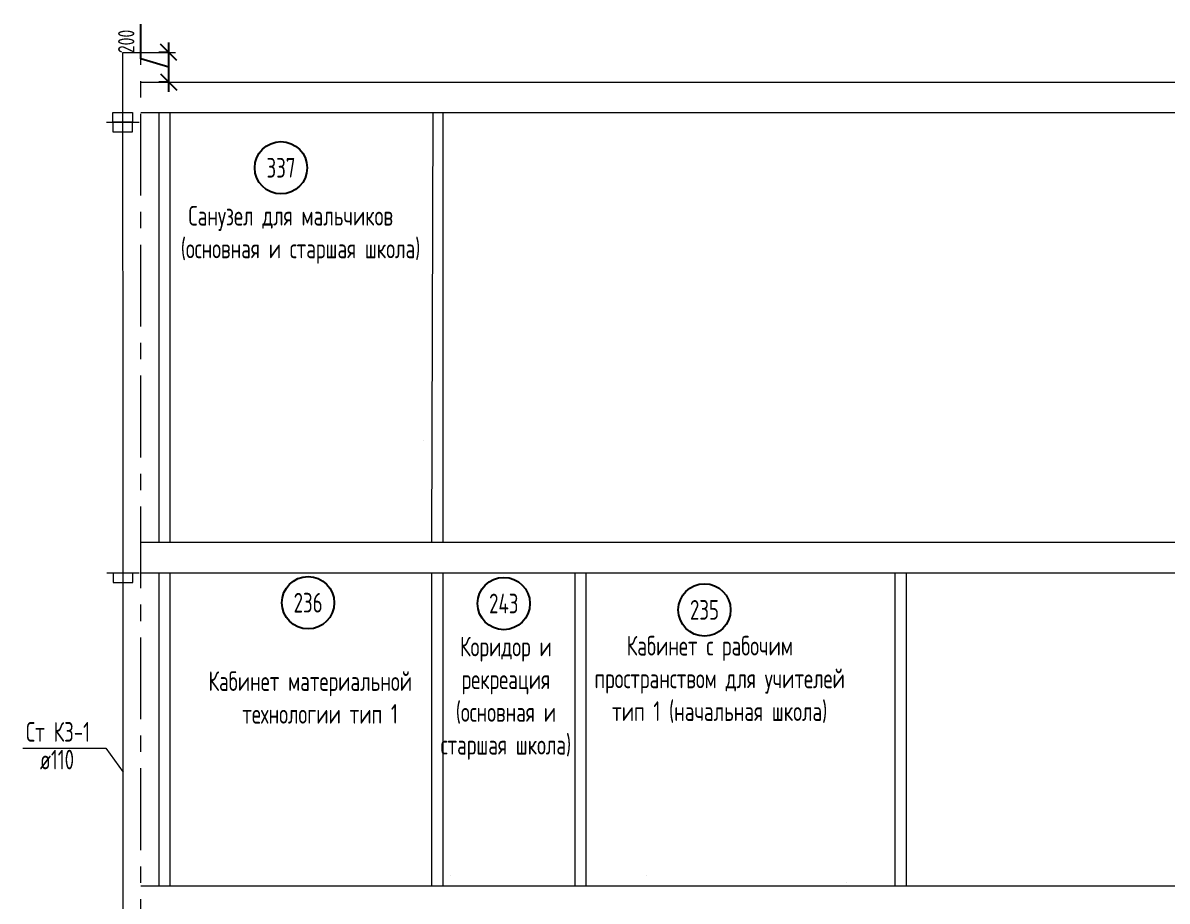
# Model space of a CAD drawing. Header units: millimetres. Extents: x -8689834 to 9419935, y -370377 to 166066.
# Drawn here: x -336758 to -319275, y -67486 to -54068 of the extents above; entities that cross this region are included whole.
import ezdxf
from ezdxf.enums import TextEntityAlignment as Align

# ---------------------------------------------------------------- set-up
doc = ezdxf.new("R2010")
doc.units = ezdxf.units.MM
doc.header["$MEASUREMENT"] = 0
doc.linetypes.add('CENTER', pattern=[2, 1.25, -0.25, 0.25, -0.25])
doc.layers.get('0').update_dxf_attribs({"color": 250, "lineweight": 9})
for name, color, linetype in [('PDF _0', 7, 'Continuous'), ('PDF __ВК-В1', 5, 'Continuous'), ('PDF __ВК-переход на SML', 3, 'Continuous'), ('PDF __ВК-противопожарные муфты', 1, 'Continuous'), ('PDF __ВК-размеры', 7, 'Continuous'), ('PDF __ВК-стены', 7, 'Continuous'), ('АР_Кровля дорожки', 245, 'Continuous'), ('АР_Таблицы', 250, 'Continuous')]:
    doc.layers.add(name, color=color, linetype=linetype)
for name, color, linetype, lineweight in [('АР_Маркер экспликации', 239, 'Continuous', 13), ('АР_Номер помещения', 1, 'Continuous', 25), ('АР_Оси', 195, 'Continuous', 9), ('АР_Оси размеры', 164, 'Continuous', 9), ('АР_Помещения_площадь', 19, 'Continuous', 9)]:
    doc.layers.add(name, color=color, linetype=linetype, lineweight=lineweight)
doc.styles.add('ISOCPEUR', font='isocpeur.ttf', dxfattribs={"width": 0.7})
doc.styles.get("Standard").update_dxf_attribs({"font": 'isocpeur.ttf', "width": 0.7})
doc.styles.add('ГОСТ 2.304', font='isocpeur.ttf', dxfattribs={"width": 0.7})
doc.dimstyles.new('СПДС', dxfattribs={"dimscale": 100, "dimtxt": 2.5, "dimasz": 2.5, "dimexe": 1.5, "dimexo": 0, "dimgap": 1, "dimtad": 1, "dimdec": 0, "dimrnd": 1, "dimtxsty": 'ГОСТ 2.304', "dimblk": 'OBLIQUE', "dimcen": 2.5, "dimdle": 1.5, "dimadec": 0, "dimazin": 2, "dimtfac": 0.75, "dimtdec": 0, "dimtmove": 1, "dimatfit": 3, "dimfxl": 1, "dimtolj": 1, "dimarcsym": 1})

# ---------------------------------------------------------------- blocks, each defined once
blk = doc.blocks.new('*U3295')
at = {"layer": 'АР_Номер помещения', "color": 7}
blk.add_circle((-15720, 4793), 400, dxfattribs=at)
at = {"layer": 'АР_Помещения_площадь', "color": 7}
blk.add_line((-13545, 633), (-13545, 633), dxfattribs=at)
at = {"color": 7, "style": 'ISOCPEUR', "width": 0.7, "flags": 1}
blk.add_attdef('КАТЕГОРИЯ', (-499, -2092), '', height=250, dxfattribs=at)
at = {"layer": 'АР_Номер помещения', "color": 7, "style": 'ISOCPEUR', "width": 0.7}
blk.add_attdef('НОМЕР_ПОМЕЩЕНИЯ', text='', height=300, dxfattribs=at).set_placement((-15720, 4793), align=Align.MIDDLE_CENTER)
at = {"layer": 'АР_Помещения_площадь', "color": 7, "lineweight": 30, "width": 0.7, "flags": 104}
blk.add_attdef('ИМЯ_ПОМЕЩЕНИЯ', text='', height=100, dxfattribs=at).set_placement((158, 1217), align=Align.MIDDLE_CENTER)
at = {"layer": 'АР_Помещения_площадь', "color": 7, "style": 'ISOCPEUR', "width": 0.7}
blk.add_attdef('ПЛОЩАДЬ_ПОМЕЩЕНИЯ', text='', height=200, dxfattribs=at).set_placement((-13540, 880), align=Align.MIDDLE_RIGHT)
blk = doc.blocks.new('*U3296')
at = {"layer": 'АР_Номер помещения', "color": 7}
blk.add_circle((-15720, 4793), 400, dxfattribs=at)
at = {"layer": 'АР_Помещения_площадь', "color": 7}
blk.add_line((-13545, 633), (-13545, 633), dxfattribs=at)
at = {"color": 7, "style": 'ISOCPEUR', "width": 0.7, "flags": 1}
blk.add_attdef('КАТЕГОРИЯ', (-499, -2092), '', height=250, dxfattribs=at)
at = {"layer": 'АР_Номер помещения', "color": 7, "style": 'ISOCPEUR', "width": 0.7}
blk.add_attdef('НОМЕР_ПОМЕЩЕНИЯ', text='', height=300, dxfattribs=at).set_placement((-15720, 4793), align=Align.MIDDLE_CENTER)
at = {"layer": 'АР_Помещения_площадь', "color": 7, "lineweight": 30, "width": 0.7, "flags": 104}
blk.add_attdef('ИМЯ_ПОМЕЩЕНИЯ', text='', height=100, dxfattribs=at).set_placement((158, 1217), align=Align.MIDDLE_CENTER)
at = {"layer": 'АР_Помещения_площадь', "color": 7, "style": 'ISOCPEUR', "width": 0.7}
blk.add_attdef('ПЛОЩАДЬ_ПОМЕЩЕНИЯ', text='', height=200, dxfattribs=at).set_placement((-13540, 880), align=Align.MIDDLE_RIGHT)
blk = doc.blocks.new('*U3297')
at = {"layer": 'АР_Номер помещения', "color": 7}
blk.add_circle((-15720, 4793), 400, dxfattribs=at)
at = {"layer": 'АР_Помещения_площадь', "color": 7}
blk.add_line((-13545, 633), (-13545, 633), dxfattribs=at)
at = {"color": 7, "style": 'ISOCPEUR', "width": 0.7, "flags": 1}
blk.add_attdef('КАТЕГОРИЯ', (-499, -2092), '', height=250, dxfattribs=at)
at = {"layer": 'АР_Номер помещения', "color": 7, "style": 'ISOCPEUR', "width": 0.7}
blk.add_attdef('НОМЕР_ПОМЕЩЕНИЯ', text='', height=300, dxfattribs=at).set_placement((-15720, 4793), align=Align.MIDDLE_CENTER)
at = {"layer": 'АР_Помещения_площадь', "color": 7, "lineweight": 30, "width": 0.7, "flags": 104}
blk.add_attdef('ИМЯ_ПОМЕЩЕНИЯ', text='', height=100, dxfattribs=at).set_placement((158, 1217), align=Align.MIDDLE_CENTER)
at = {"layer": 'АР_Помещения_площадь', "color": 7, "style": 'ISOCPEUR', "width": 0.7}
blk.add_attdef('ПЛОЩАДЬ_ПОМЕЩЕНИЯ', text='', height=200, dxfattribs=at).set_placement((-13540, 880), align=Align.MIDDLE_RIGHT)
blk = doc.blocks.new('*U3294')
at = {"layer": 'АР_Номер помещения', "color": 7}
blk.add_circle((-15720, 4793), 400, dxfattribs=at)
at = {"layer": 'АР_Помещения_площадь', "color": 7}
blk.add_line((-13545, 633), (-13545, 633), dxfattribs=at)
at = {"color": 7, "style": 'ISOCPEUR', "width": 0.7, "flags": 1}
blk.add_attdef('КАТЕГОРИЯ', (-499, -2092), '', height=250, dxfattribs=at)
at = {"layer": 'АР_Номер помещения', "color": 7, "style": 'ISOCPEUR', "width": 0.7}
blk.add_attdef('НОМЕР_ПОМЕЩЕНИЯ', text='', height=300, dxfattribs=at).set_placement((-15720, 4793), align=Align.MIDDLE_CENTER)
at = {"layer": 'АР_Помещения_площадь', "color": 7, "lineweight": 30, "width": 0.7, "flags": 104}
blk.add_attdef('ИМЯ_ПОМЕЩЕНИЯ', text='', height=100, dxfattribs=at).set_placement((158, 1217), align=Align.MIDDLE_CENTER)
at = {"layer": 'АР_Помещения_площадь', "color": 7, "style": 'ISOCPEUR', "width": 0.7}
blk.add_attdef('ПЛОЩАДЬ_ПОМЕЩЕНИЯ', text='', height=200, dxfattribs=at).set_placement((-13540, 880), align=Align.MIDDLE_RIGHT)
blk = doc.blocks.new('_Oblique')
at = {"color": 0, "linetype": 'ByBlock', "lineweight": -2}
blk.add_line((-0.5, -0.5), (0.5, 0.5), dxfattribs=at)
blk = doc.blocks.new('*D3407')
at = {"layer": 'АР_Оси размеры', "color": 0, "lineweight": -2, "ltscale": 100, "transparency": 16777216}
for p, q in [((-334954, -54618), (-334954, -54086)), ((-334529, -55122), (-334529, -54369)), ((-334529, -54519), (-334679, -54519)), ((-334529, -54746), (-334954, -54618)), ((-334529, -54972), (-334679, -54972))]:
    blk.add_line(p, q, dxfattribs=at)
at = {"layer": 'АР_Оси размеры', "color": 0, "lineweight": -2, "ltscale": 100, "transparency": 16777216, "xscale": 250, "yscale": 250, "zscale": 250}
for p, rotation in [((-334529, -54519), 90), ((-334529, -54972), 270)]:
    blk.add_blockref('_Oblique', p, dxfattribs=dict(at, rotation=rotation))
at = {"layer": 'АР_Оси размеры', "color": 0, "lineweight": 13, "ltscale": 100, "transparency": 16777216, "insert": (-335179, -54352), "char_height": 250, "attachment_point": 5, "rotation": 90, "style": 'ГОСТ 2.304'}
blk.add_mtext('\\A1;200', dxfattribs=at)

msp = doc.modelspace()

# ---------------------------------------------------------------- linework, layer by layer
at = {"layer": 'PDF _0', "lineweight": 13}
msp.add_lwpolyline([(-334427.3, -54621), (-334630.5, -54417.8)], dxfattribs=at)
at = {"layer": 'PDF __ВК-В1', "color": 30, "lineweight": 13, "true_color": 0xf26722}
for points in [[(-335227.4, -61193.8), (-335228.7, -54519.4)], [(-335227.7, -71745), (-335227.4, -61193.8)]]:
    msp.add_lwpolyline(points, dxfattribs=at)
at = {"layer": 'PDF __ВК-переход на SML', "lineweight": 13}
msp.add_lwpolyline([(-335381.8, -55438), (-335081.3, -55438), (-335081.3, -55586.2), (-335381.8, -55586.2)], close=True, dxfattribs=at)
at = {"layer": 'PDF __ВК-противопожарные муфты', "lineweight": 13}
for points in [[(-335479.2, -55586.2), (-335233.7, -55586.2), (-334983.9, -55586.2)], [(-335381.8, -55586.2), (-335381.8, -55734.3), (-335081.3, -55734.3), (-335081.3, -55586.2)], [(-335476.1, -62468.3), (-335230.6, -62468.3), (-334980.8, -62468.3)], [(-335378.7, -62468.3), (-335378.7, -62616.4), (-335078.2, -62616.4), (-335078.2, -62468.3)]]:
    msp.add_lwpolyline(points, dxfattribs=at)
at = {"layer": 'PDF __ВК-размеры', "lineweight": 13}
msp.add_lwpolyline([(-335231.6, -54519.4), (-334427.3, -54519.4)], dxfattribs=at)
at = {"layer": 'PDF __ВК-стены', "color": 18, "lineweight": 13, "true_color": 0x000000}
for points in [[(-334956.5, -54972.4), (-303238.6, -54972.4)], [(-334956.5, -55438), (-303238.6, -55438)], [(-334681, -55438), (-334681, -62002.6)], [(-334511.7, -55438), (-334511.7, -62002.6)], [(-330494.4, -55438), (-330513.3, -62009.8)], [(-330344, -55438), (-330344, -62009.8)], [(-334956.5, -62002.6), (-303238.6, -62002.6)], [(-334956.5, -62468.3), (-303238.6, -62468.3)], [(-334681, -62468.3), (-334681, -67251.7)], [(-334511.7, -62468.3), (-334511.7, -67251.7)], [(-330513.3, -62475.5), (-330513.3, -67258.9)], [(-330344, -62475.5), (-330344, -67258.9)], [(-328325.7, -62475.5), (-328325.7, -67258.9)], [(-328156.4, -62475.5), (-328156.4, -67258.9)], [(-323434.1, -62475.5), (-323434.1, -67258.9)], [(-323264.8, -62475.5), (-323264.8, -67258.9)], [(-334956.5, -67251.7), (-303238.6, -67251.7)]]:
    msp.add_lwpolyline(points, dxfattribs=at)
at = {"layer": 'АР_Кровля дорожки', "color": 7, "lineweight": 13, "ltscale": 500}
msp.add_lwpolyline([(-336758.3, -65148.4), (-335491.2, -65148.4), (-335228.1, -65513.8)], dxfattribs=at)
at = {"layer": 'АР_Оси', "color": 18, "linetype": 'CENTER', "lineweight": 13, "ltscale": 1000, "true_color": 0x000000}
msp.add_line((-334956.5, -78706.7), (-334956.5, -54359.7), dxfattribs=at)

# ---------------------------------------------------------------- block references
at = {"layer": 'АР_Маркер экспликации', "color": 7, "lineweight": 13}
ref = msp.add_blockref('*U3295', (-317095, -61075.4), dxfattribs=at)
ref.add_attrib('НОМЕР_ПОМЕЩЕНИЯ', '337', dxfattribs={"layer": 'АР_Номер помещения', "color": 7, "height": 300, "style": 'ISOCPEUR', "width": 0.7}).set_placement((-332814.8, -56282), align=Align.MIDDLE_CENTER)
ref = msp.add_blockref('*U3294', (-316680.3, -67720.1), dxfattribs=at)
ref.add_attrib('НОМЕР_ПОМЕЩЕНИЯ', '236', dxfattribs={"layer": 'АР_Номер помещения', "color": 7, "height": 300, "style": 'ISOCPEUR', "width": 0.7}).set_placement((-332400.1, -62926.7), align=Align.MIDDLE_CENTER)
ref = msp.add_blockref('*U3297', (-313691.1, -67732.4), dxfattribs=at)
ref.add_attrib('НОМЕР_ПОМЕЩЕНИЯ', '243', dxfattribs={"layer": 'АР_Номер помещения', "color": 7, "height": 300, "style": 'ISOCPEUR', "width": 0.7}).set_placement((-329410.8, -62939), align=Align.MIDDLE_CENTER)
ref = msp.add_blockref('*U3296', (-310624.4, -67829.6), dxfattribs=at)
ref.add_attrib('НОМЕР_ПОМЕЩЕНИЯ', '235', dxfattribs={"layer": 'АР_Номер помещения', "color": 7, "height": 300, "style": 'ISOCPEUR', "width": 0.7}).set_placement((-326344.1, -63036.2), align=Align.MIDDLE_CENTER)

# ---------------------------------------------------------------- texts
at = {"layer": 'АР_Таблицы', "lineweight": 13, "ltscale": 100, "char_height": 300, "attachment_point": 4, "style": 'ISOCPEUR'}
for s, insert, width in [('\\pxi-1,l1,qc,t1,5;Санузел для мальчиков (основная и старшая школа)', (-334763.8, -57305.3), 4196.36), ('\\pxi-1,l1,qc,t1,5;Коридор и \\Pрекреация \\P(основная и \\Pстаршая школа)', (-331476.4, -64387.3), 4196.36), ('\\pxi-1,l1,qc,t1,5;Кабинет с рабочим пространством для учителей тип 1 (начальная школа)', (-328360.3, -64098.8), 4196.36), ('\\pxi-1,l1,qc,t1,5;Кабинет материальной технологии тип 1', (-334465.6, -64375), 4196.36), ('\\pxi-1,l1,t1,5;Ст К3-1', (-336710.5, -64900.6), 7500), ('\\pxi-1,l1,t1,5;ø110', (-336498, -65324.2), 7500)]:
    msp.add_mtext(s, dxfattribs=dict(at, insert=insert, width=width))

# ---------------------------------------------------------------- dimensions: what is measured, and where the dimension line sits
at = {"layer": 'АР_Оси размеры', "color": 18, "lineweight": 13, "ltscale": 100, "true_color": 0x000000}
dim = msp.add_linear_dim(base=(-334528.9, -54519.4), p1=(-334528.9, -54972.4), p2=(-334528.9, -54519.4), angle=90, text='200', dimstyle='СПДС', dxfattribs=at)
dim.commit()
dim.dimension.update_dxf_attribs({"geometry": '*D3407', "text_midpoint": (-335178.9, -54518.4)})

doc.saveas('drawing.dxf')
